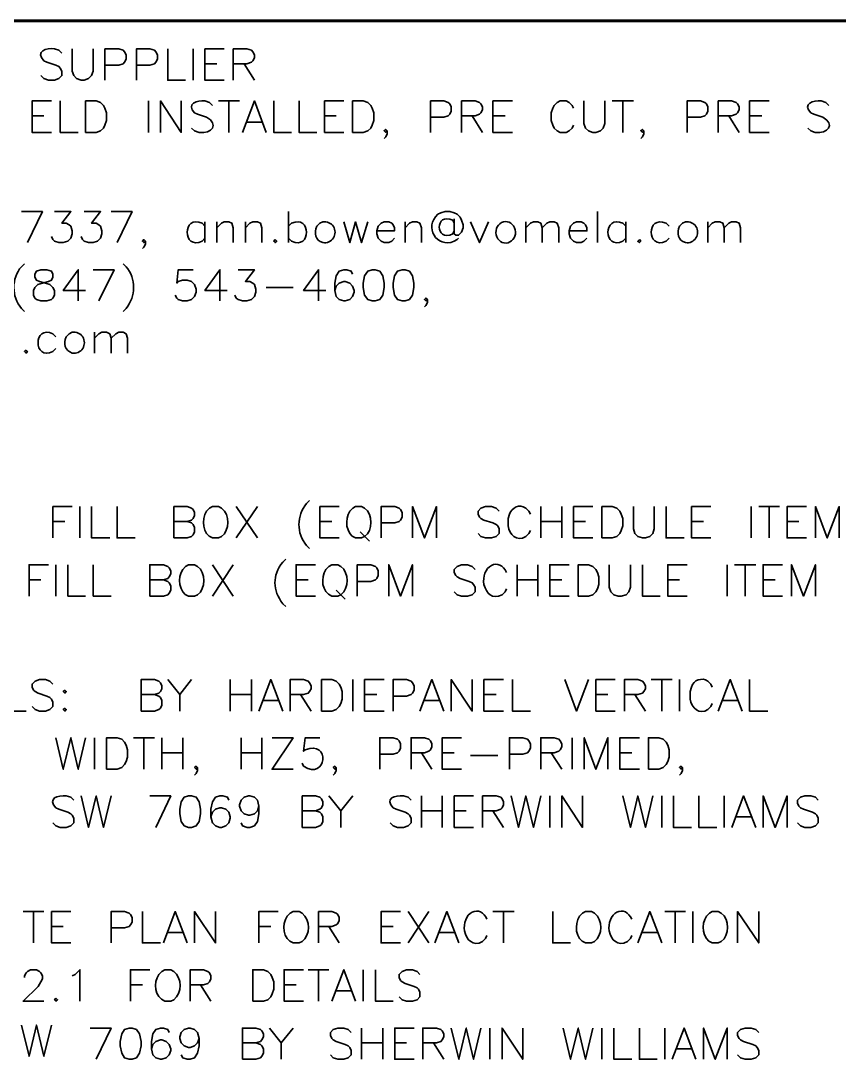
# Model space of a CAD drawing. Header units: inches. Extents: x 5 to 516, y -193 to 129.
# Drawn here: x 113.79 to 121.96, y -115.14 to -104.78 of the extents above; entities that cross this region are included whole.
import ezdxf

# ---------------------------------------------------------------- set-up
doc = ezdxf.new("R2010")
doc.units = ezdxf.units.IN
doc.header["$MEASUREMENT"] = 0
doc.layers.add('PDF4_Geometry', color=7, linetype='Continuous')

msp = doc.modelspace()

# ---------------------------------------------------------------- linework, layer by layer
at = {"layer": 'PDF4_Geometry', "lineweight": 60}
msp.add_lwpolyline([(139.8887591, -104.7829852), (12.888749, -104.7829852)], dxfattribs=at)
at = {"layer": 'PDF4_Geometry', "lineweight": 35}
for points in [[(114.2020912, -105.1063189), (114.1720912, -105.0763189), (114.1287579, -105.0629856)], [(114.3054237, -105.0629856), (114.3054237, -105.286319), (114.3220904, -105.3296523), (114.3487571, -105.3596523), (114.3954237, -105.376319), (114.4254237, -105.376319), (114.4687571, -105.3596523), (114.4987571, -105.3296523), (114.5154237, -105.286319), (114.5154237, -105.0629856)], [(114.6320907, -105.3763181), (114.6320907, -105.0629848), (114.7687574, -105.0629848), (114.8120907, -105.0763181), (114.825424, -105.0929848), (114.8420907, -105.1229848), (114.8420907, -105.1663181), (114.825424, -105.1963181), (114.8120907, -105.2129848), (114.7687574, -105.2263181), (114.6320907, -105.2263181)], [(114.9454249, -105.3763181), (114.9454249, -105.0629848), (115.0787582, -105.0629848), (115.1254249, -105.0763181), (115.1387582, -105.0929848), (115.1554249, -105.1229848), (115.1554249, -105.1663181), (115.1387582, -105.1963181), (115.1254249, -105.2129848), (115.0787582, -105.2263181), (114.9454249, -105.2263181)], [(115.2587557, -105.0629856), (115.2587557, -105.376319), (115.4354223, -105.376319)], [(115.5120923, -105.0629856), (115.5120923, -105.376319)], [(115.8220909, -105.3763181), (115.6287576, -105.3763181), (115.6287576, -105.0629848), (115.8220909, -105.0629848)], [(115.9120896, -105.3763181), (115.9120896, -105.0629848), (116.0454229, -105.0629848), (116.0920896, -105.0763181), (116.1054229, -105.0929848), (116.1220896, -105.1229848), (116.1220896, -105.1529848), (116.1054229, -105.1829848), (116.0920896, -105.1963181), (116.0454229, -105.2129848), (115.9120896, -105.2129848)], [(114.0220912, -105.1829856), (114.0520912, -105.1963189), (114.1420912, -105.2263189), (114.1720912, -105.2396523), (114.1854245, -105.2563189), (114.2020912, -105.2863189), (114.2020912, -105.3296523), (114.1720912, -105.3596523), (114.1287579, -105.3763189), (114.0687579, -105.3763189), (114.0220912, -105.3596523), (113.9920912, -105.3296523)], [(115.6287576, -105.2129846), (115.7487576, -105.2129846)], [(116.0187587, -105.2129846), (116.122092, -105.376318)], [(114.0987564, -105.896319), (113.905423, -105.896319), (113.905423, -105.5829857), (114.0987564, -105.5829857)], [(114.1854252, -105.5829866), (114.1854252, -105.8963199), (114.3654252, -105.8963199)], [(115.0654234, -105.5829866), (115.0654234, -105.8963199)], [(115.1854253, -105.896319), (115.1854253, -105.5829857), (115.392092, -105.896319), (115.392092, -105.5829857)], [(115.7054245, -105.6296513), (115.6754245, -105.5996513), (115.6287578, -105.5829847)], [(115.7654221, -105.5829866), (115.9720888, -105.5829866)], [(115.868758, -105.5829866), (115.868758, -105.8963199)], [(116.0020893, -105.896319), (116.1220893, -105.5829857), (116.238756, -105.896319)], [(116.3154235, -105.5829866), (116.3154235, -105.8963199), (116.4920902, -105.8963199)], [(116.5687567, -105.5829866), (116.5687567, -105.8963199), (116.7454234, -105.8963199)], [(117.0154233, -105.896319), (116.8220899, -105.896319), (116.8220899, -105.5829857), (117.0154233, -105.5829857)], [(117.8787578, -105.896319), (117.8787578, -105.5829857), (118.0120911, -105.5829857), (118.0554244, -105.5996524), (118.0720911, -105.6129857), (118.0854244, -105.6429857), (118.0854244, -105.686319), (118.0720911, -105.716319), (118.0554244, -105.7329857), (118.0120911, -105.746319), (117.8787578, -105.746319)], [(118.1887553, -105.896319), (118.1887553, -105.5829857), (118.325422, -105.5829857), (118.3687554, -105.5996524), (118.3820887, -105.6129857), (118.3987554, -105.6429857), (118.3987554, -105.6729857), (118.3820887, -105.7029857), (118.3687554, -105.716319), (118.325422, -105.7329857), (118.1887553, -105.7329857)], [(118.6954229, -105.896319), (118.5020895, -105.896319), (118.5020895, -105.5829857), (118.6954229, -105.5829857)], [(119.3054241, -105.6563186), (119.2920908, -105.629652), (119.2620908, -105.599652), (119.2320908, -105.5829853), (119.1720908, -105.5829853), (119.1420908, -105.599652), (119.1120908, -105.629652), (119.0987574, -105.6563186), (119.0820908, -105.7029853), (119.0820908, -105.7763186), (119.0987574, -105.8229853), (119.1120908, -105.8529853), (119.1420908, -105.879652), (119.1720908, -105.8963186), (119.2320908, -105.8963186), (119.2620908, -105.879652), (119.2920908, -105.8529853), (119.3054241, -105.8229853)], [(119.4087567, -105.5829866), (119.4087567, -105.8063199), (119.4254233, -105.8529866), (119.4554233, -105.8796533), (119.4987567, -105.8963199), (119.5287567, -105.8963199), (119.5754233, -105.8796533), (119.60209, -105.8529866), (119.6187567, -105.8063199), (119.6187567, -105.5829866)], [(119.6920921, -105.5829866), (119.9020921, -105.5829866)], [(119.7987578, -105.5829866), (119.7987578, -105.8963199)], [(120.4387555, -105.896319), (120.4387555, -105.5829857), (120.5720889, -105.5829857), (120.6154222, -105.5996524), (120.6320889, -105.6129857), (120.6454222, -105.6429857), (120.6454222, -105.686319), (120.6320889, -105.716319), (120.6154222, -105.7329857), (120.5720889, -105.746319), (120.4387555, -105.746319)], [(120.7487565, -105.896319), (120.7487565, -105.5829857), (120.8820898, -105.5829857), (120.9287565, -105.5996524), (120.9420898, -105.6129857), (120.9587565, -105.6429857), (120.9587565, -105.6729857), (120.9420898, -105.7029857), (120.9287565, -105.716319), (120.8820898, -105.7329857), (120.7487565, -105.7329857)], [(121.255424, -105.896319), (121.0620907, -105.896319), (121.0620907, -105.5829857), (121.255424, -105.5829857)], [(121.8520908, -105.6296513), (121.8220908, -105.5996513), (121.7754241, -105.5829847)], [(113.905423, -105.7329856), (114.0220897, -105.7329856)], [(115.5254245, -105.7029847), (115.5554245, -105.716318), (115.6454245, -105.746318)], [(116.8220899, -105.7329856), (116.9387566, -105.7329856)], [(118.2954245, -105.7329856), (118.3987578, -105.8963189)], [(118.5020895, -105.7329856), (118.6220895, -105.7329856)], [(120.8554222, -105.7329856), (120.9587556, -105.8963189)], [(121.0620907, -105.7329856), (121.1820907, -105.7329856)], [(121.6720908, -105.7029847), (121.7020908, -105.716318), (121.7920908, -105.746318)], [(115.5720912, -105.896318), (115.5254245, -105.8796514), (115.4954245, -105.8529847)], [(116.0454243, -105.7929848), (116.1954243, -105.7929848)], [(117.4454251, -105.8796514), (117.4320917, -105.896318), (117.4154251, -105.8796514), (117.4320917, -105.866318), (117.4454251, -105.8796514), (117.4454251, -105.9096514), (117.4320917, -105.9396514), (117.4154251, -105.956318)], [(120.0054228, -105.8796514), (119.9920895, -105.896318), (119.9754228, -105.8796514), (119.9920895, -105.866318), (120.0054228, -105.8796514), (120.0054228, -105.9096514), (119.9920895, -105.9396514), (119.9754228, -105.956318)], [(121.7154241, -105.896318), (121.6720908, -105.8796514), (121.6420908, -105.8529847)], [(113.8587583, -106.9963185), (114.0087583, -106.6863184), (113.7987582, -106.6863184)], [(114.1287575, -106.6863192), (114.2920908, -106.6863192), (114.2020908, -106.8029859), (114.2454241, -106.8029859), (114.2754241, -106.8196525), (114.2920908, -106.8329859), (114.3054241, -106.8796525), (114.3054241, -106.9096525), (114.2920908, -106.9529859), (114.2620908, -106.9829859), (114.2154241, -106.9963192), (114.1720908, -106.9963192), (114.1287575, -106.9829859), (114.1120908, -106.9663192), (114.0987575, -106.9363192)], [(114.4254223, -106.6863192), (114.5887556, -106.6863192), (114.4987556, -106.8029859), (114.5454223, -106.8029859), (114.5720889, -106.8196525), (114.5887556, -106.8329859), (114.6020889, -106.8796525), (114.6020889, -106.9096525), (114.5887556, -106.9529859), (114.5587556, -106.9829859), (114.5154223, -106.9963192), (114.4687556, -106.9963192), (114.4254223, -106.9829859), (114.4087556, -106.9663192), (114.3954222, -106.9363192)], [(114.7520892, -106.9963185), (114.9020892, -106.6863184), (114.6920892, -106.6863184)], [(116.462091, -106.6863192), (116.462091, -106.9963192)], [(118.115425, -106.7596529), (118.115425, -106.9096529), (118.1320917, -106.9229863), (118.1587583, -106.9229863), (118.1887583, -106.8929863), (118.205425, -106.8496529), (118.205425, -106.8196529), (118.1887583, -106.7729863), (118.175425, -106.7429863), (118.145425, -106.7129863), (118.115425, -106.6996529), (118.0720916, -106.6863196), (118.025425, -106.6863196), (117.9820916, -106.6996529), (117.9520916, -106.7129863)], [(119.5454246, -106.6863192), (119.5454246, -106.9963192)], [(115.6287576, -106.8329867), (115.6020909, -106.8029867)], [(115.6287576, -106.7896517), (115.6287576, -106.9963184)], [(115.7487561, -106.7896517), (115.7487561, -106.9963184)], [(115.7487561, -106.8496527), (115.7954228, -106.802986), (115.8220894, -106.7896527), (115.8687561, -106.7896527), (115.8987561, -106.802986), (115.9120894, -106.8496527), (115.9120894, -106.9963193)], [(116.0320915, -106.7896517), (116.0320915, -106.9963184)], [(116.0320915, -106.8496527), (116.0754248, -106.802986), (116.1054248, -106.7896527), (116.1520915, -106.7896527), (116.1820915, -106.802986), (116.1954248, -106.8496527), (116.1954248, -106.9963193)], [(116.462091, -106.8329867), (116.492091, -106.8029867)], [(117.0154222, -106.7896517), (117.0754222, -106.9963184), (117.1320889, -106.7896517), (117.1920889, -106.9963184), (117.2520889, -106.7896517)], [(117.3420892, -106.8796514), (117.5187558, -106.8796514), (117.5187558, -106.8496514), (117.5054225, -106.8196514), (117.4920892, -106.8029848), (117.4620892, -106.7896514), (117.4154225, -106.7896514), (117.3854225, -106.8029848), (117.3554225, -106.8329848), (117.3420892, -106.8796514), (117.3420892, -106.9096514), (117.3554225, -106.9529848), (117.3854225, -106.9829848), (117.4154225, -106.9963181), (117.4620892, -106.9963181), (117.4920892, -106.9829848), (117.5187558, -106.9529848)], [(117.6254245, -106.7896517), (117.6254245, -106.9963184)], [(117.6254245, -106.8496527), (117.6687579, -106.802986), (117.6987579, -106.7896527), (117.7420912, -106.7896527), (117.7720912, -106.802986), (117.7887579, -106.8496527), (117.7887579, -106.9963193)], [(118.115425, -106.8029845), (118.1020917, -106.7729845)], [(118.2787585, -106.7896517), (118.3687585, -106.9963184), (118.4587585, -106.7896517)], [(118.8287565, -106.7896517), (118.8287565, -106.9963184)], [(118.8287565, -106.8496527), (118.8754231, -106.802986), (118.9054232, -106.7896527), (118.9487565, -106.7896527), (118.9787565, -106.802986), (118.9920898, -106.8496527), (118.9920898, -106.9963193)], [(118.99209, -106.8496527), (119.0387566, -106.802986), (119.0687566, -106.7896527), (119.11209, -106.7896527), (119.14209, -106.802986), (119.1587566, -106.8496527), (119.1587566, -106.9963193)], [(119.2620926, -106.8796514), (119.4387592, -106.8796514), (119.4387592, -106.8496514), (119.4254259, -106.8196514), (119.4087592, -106.8029848), (119.3820926, -106.7896514), (119.3354259, -106.7896514), (119.3054259, -106.8029848), (119.2754259, -106.8329848), (119.2620926, -106.8796514), (119.2620926, -106.9096514), (119.2754259, -106.9529848), (119.3054259, -106.9829848), (119.3354259, -106.9963181), (119.3820926, -106.9963181), (119.4087592, -106.9829848), (119.4387592, -106.9529848)], [(119.8254234, -106.8329867), (119.7987567, -106.8029867)], [(119.8254234, -106.7896517), (119.8254234, -106.9963184)], [(120.2587561, -106.8329867), (120.228756, -106.8029867)], [(120.645424, -106.7896517), (120.645424, -106.9963184)], [(120.645424, -106.8496527), (120.6887573, -106.802986), (120.7187573, -106.7896527), (120.765424, -106.7896527), (120.795424, -106.802986), (120.8087573, -106.8496527), (120.8087573, -106.9963193)], [(120.8087575, -106.8496527), (120.8554241, -106.802986), (120.8820908, -106.7896527), (120.9287575, -106.7896527), (120.9587575, -106.802986), (120.9720908, -106.8496527), (120.9720908, -106.9963193)], [(118.1020917, -106.9096512), (118.115425, -106.8796512)], [(115.0354246, -106.9829857), (115.0187579, -106.996319), (115.0054246, -106.9829857), (115.0187579, -106.966319), (115.0354246, -106.9829857), (115.0354246, -107.0129857), (115.0187579, -107.0429857), (115.0054246, -107.056319)], [(115.6020909, -106.9829867), (115.6287576, -106.9529867)], [(116.492091, -106.9829867), (116.462091, -106.9529867)], [(118.115425, -106.9829863), (118.145425, -106.9663196), (118.1587583, -106.9529863)], [(119.7987567, -106.9829867), (119.8254234, -106.9529867)], [(120.228756, -106.9829867), (120.2587561, -106.9529867)], [(113.8287561, -107.2063184), (113.7987561, -107.2363184)], [(114.8120902, -107.2063184), (114.8420902, -107.2363184)], [(114.3654247, -107.5763194), (114.3654247, -107.2663194), (114.2154247, -107.472986), (114.438758, -107.472986)], [(114.5720897, -107.5763186), (114.7220898, -107.2663186), (114.5154231, -107.2663186)], [(115.5120923, -107.2663194), (115.3620922, -107.2663194), (115.3487589, -107.3996527), (115.3620922, -107.382986), (115.4054256, -107.3696527), (115.4520923, -107.3696527), (115.4954256, -107.382986), (115.5254256, -107.412986), (115.5420923, -107.4596527), (115.5420923, -107.4896527), (115.5254256, -107.532986), (115.4954256, -107.5629861), (115.4520923, -107.5763194), (115.4054256, -107.5763194), (115.3620922, -107.5629861), (115.3487589, -107.5496527), (115.3320922, -107.5196527)], [(115.7787583, -107.5763194), (115.7787583, -107.2663194), (115.6287583, -107.472986), (115.8520916, -107.472986)], [(115.9587577, -107.2663194), (116.1220911, -107.2663194), (116.0320911, -107.382986), (116.0754244, -107.382986), (116.1054244, -107.3996527), (116.1220911, -107.412986), (116.1354244, -107.4596527), (116.1354244, -107.4896527), (116.1220911, -107.532986), (116.0920911, -107.5629861), (116.0454244, -107.5763194), (116.0020911, -107.5763194), (115.9587577, -107.5629861), (115.9420911, -107.5496527), (115.9287577, -107.5196527)], [(116.7620924, -107.5763194), (116.7620924, -107.2663194), (116.6120923, -107.472986), (116.8354257, -107.472986)], [(117.1020921, -107.3096509), (117.0887588, -107.2796509), (117.0454254, -107.2663176), (117.0154254, -107.2663176), (116.9687588, -107.2796509), (116.9387588, -107.3263176), (116.9254254, -107.3996509), (116.9254254, -107.4729843), (116.9387588, -107.5329843), (116.9687588, -107.5629843), (117.0154254, -107.5763176), (117.0287588, -107.5763176), (117.0754254, -107.5629843), (117.1020921, -107.5329843), (117.1187588, -107.4896509), (117.1187588, -107.4729843), (117.1020921, -107.4296509), (117.0754254, -107.3996509), (117.0287588, -107.3829843), (117.0154254, -107.3829843), (116.9687588, -107.3996509), (116.9387588, -107.4296509), (116.9254254, -107.4729843)], [(116.2387565, -107.4429856), (116.5087566, -107.4429856)], [(117.8487556, -107.5629858), (117.8320889, -107.5763192), (117.8187556, -107.5629858), (117.8320889, -107.5496525), (117.8487556, -107.5629858), (117.8487556, -107.5929859), (117.8320889, -107.6229859), (117.8187556, -107.6363192)], [(113.7987561, -107.6529851), (113.8287561, -107.6829851)], [(114.8420902, -107.6529851), (114.8120902, -107.6829851)], [(114.1420903, -107.9363193), (114.1120902, -107.9063193)], [(114.5287582, -107.8896511), (114.5287582, -108.0996511)], [(114.5287582, -107.9496521), (114.5720915, -107.9063187), (114.6020915, -107.8896521), (114.6487582, -107.8896521), (114.6787582, -107.9063187), (114.6920915, -107.9496521), (114.6920915, -108.0996521)], [(114.6920917, -107.9496521), (114.7387583, -107.9063187), (114.7687583, -107.8896521), (114.8120917, -107.8896521), (114.8420917, -107.9063187), (114.855425, -107.9496521), (114.855425, -108.0996521)], [(114.1120902, -108.082986), (114.1420903, -108.052986)], [(116.6720892, -109.5696524), (116.6420892, -109.5996524)], [(114.1120915, -109.9429858), (114.1120915, -109.6296525), (114.3054248, -109.6296525)], [(114.3820907, -109.6296517), (114.3820907, -109.942985)], [(114.498756, -109.6296517), (114.498756, -109.942985), (114.678756, -109.942985)], [(114.7520892, -109.6296517), (114.7520892, -109.942985), (114.9320892, -109.942985)], [(115.3187566, -109.9429858), (115.3187566, -109.6296525), (115.4520899, -109.6296525), (115.4954233, -109.6463191), (115.51209, -109.6596525), (115.5254233, -109.6896525), (115.5254233, -109.7196525), (115.51209, -109.7496525), (115.4954233, -109.7663192), (115.4520899, -109.7796525), (115.3187566, -109.7796525)], [(115.7954245, -109.6463183), (115.7654245, -109.6296517), (115.7054245, -109.6296517), (115.6754245, -109.6463183), (115.6454245, -109.6763183)], [(116.15209, -109.6296517), (115.94209, -109.942985)], [(115.9420918, -109.6296517), (116.1520918, -109.942985)], [(116.9687585, -109.9429858), (116.7754252, -109.9429858), (116.7754252, -109.6296525), (116.9687585, -109.6296525)], [(117.2220909, -109.6463183), (117.1920909, -109.6296517), (117.1320909, -109.6296517), (117.1054242, -109.6463183), (117.0754242, -109.6763183)], [(117.3854241, -109.9429858), (117.3854241, -109.6296525), (117.5220908, -109.6296525), (117.5654241, -109.6463191), (117.5787575, -109.6596525), (117.5954241, -109.6896525), (117.5954241, -109.7363192), (117.5787575, -109.7663192), (117.5654241, -109.7796525), (117.5220908, -109.7929858), (117.3854241, -109.7929858)], [(117.6987583, -109.9429858), (117.6987583, -109.6296525), (117.8187583, -109.9429858), (117.9387583, -109.6296525), (117.9387583, -109.9429858)], [(118.5620905, -109.6763198), (118.5320905, -109.6463198), (118.4887571, -109.6296532), (118.4287571, -109.6296532), (118.3820905, -109.6463198), (118.3554238, -109.6763198), (118.3554238, -109.7063198), (118.3687571, -109.7363198), (118.3820905, -109.7496532), (118.4120905, -109.7663198), (118.5020905, -109.7929865), (118.5320905, -109.8096532), (118.5487571, -109.8229865), (118.5620905, -109.8529865), (118.5620905, -109.8996532), (118.5320905, -109.9296532), (118.4887571, -109.9429865), (118.4287571, -109.9429865), (118.3820905, -109.9296532), (118.3554238, -109.8996532)], [(118.6654246, -109.7063186), (118.6520913, -109.7496519), (118.6520913, -109.8229853)], [(118.8754246, -109.7063186), (118.858758, -109.6763186), (118.828758, -109.6463186)], [(118.9787572, -109.6296517), (118.9787572, -109.942985)], [(119.1887554, -109.6296517), (119.1887554, -109.942985)], [(119.4987575, -109.9429858), (119.3054241, -109.9429858), (119.3054241, -109.6296525), (119.4987575, -109.6296525)], [(119.9020903, -109.6296517), (119.9020903, -109.852985), (119.9154236, -109.8996517), (119.9454236, -109.9296517), (119.9920903, -109.942985), (120.0220903, -109.942985), (120.0654237, -109.9296517), (120.0954237, -109.8996517), (120.108757, -109.852985), (120.108757, -109.6296517)], [(120.2287573, -109.6296517), (120.2287573, -109.942985), (120.4087573, -109.942985)], [(120.6754238, -109.9429858), (120.4820905, -109.9429858), (120.4820905, -109.6296525), (120.6754238, -109.6296525)], [(121.0787567, -109.6296517), (121.0787567, -109.942985)], [(121.1520904, -109.6296517), (121.3587571, -109.6296517)], [(121.2554229, -109.6296517), (121.2554229, -109.942985)], [(121.6287591, -109.9429858), (121.4354258, -109.9429858), (121.4354258, -109.6296525), (121.6287591, -109.6296525)], [(121.7187578, -109.9429858), (121.7187578, -109.6296525), (121.8354245, -109.9429858), (121.9554245, -109.6296525), (121.9554245, -109.9429858)], [(114.1120915, -109.7796524), (114.2320915, -109.7796524)], [(115.4520913, -109.7796524), (115.4954246, -109.7929857), (115.5120913, -109.8096524), (115.5254246, -109.8396524), (115.5254246, -109.8829857), (115.5120913, -109.9129857), (115.4954246, -109.9296524), (115.4520913, -109.9429857), (115.318758, -109.9429857)], [(116.7754252, -109.7796524), (116.8954252, -109.7796524)], [(118.9787572, -109.7796524), (119.1887572, -109.7796524)], [(119.3054241, -109.7796524), (119.4254241, -109.7796524)], [(120.4820905, -109.7796524), (120.6020905, -109.7796524)], [(121.4354258, -109.7796524), (121.5520925, -109.7796524)], [(117.1787591, -109.8829849), (117.2687591, -109.9729849)], [(118.828758, -109.929652), (118.858758, -109.899652), (118.8754246, -109.869652)], [(115.7054245, -109.942985), (115.7654245, -109.942985), (115.7954245, -109.9296517)], [(116.6420892, -110.0163191), (116.6720892, -110.0463191)], [(117.1320909, -109.942985), (117.1920909, -109.942985), (117.2220909, -109.9296517)], [(113.8754242, -110.522986), (113.8754242, -110.2096527), (114.0687576, -110.2096527)], [(114.1420903, -110.2096518), (114.1420903, -110.5229852)], [(114.2620922, -110.2096518), (114.2620922, -110.5229852), (114.4387588, -110.5229852)], [(114.515422, -110.2096518), (114.515422, -110.5229852), (114.6920887, -110.5229852)], [(115.0787562, -110.522986), (115.0787562, -110.2096527), (115.2154229, -110.2096527), (115.2587562, -110.2263193), (115.2720895, -110.2396527), (115.2887562, -110.2696527), (115.2887562, -110.2996527), (115.2720895, -110.3296527), (115.2587562, -110.3463193), (115.2154229, -110.3596527), (115.0787562, -110.3596527)], [(115.5554241, -110.2263185), (115.5254241, -110.2096518), (115.4654241, -110.2096518), (115.4354241, -110.2263185), (115.4087574, -110.2563185)], [(115.9120896, -110.2096518), (115.7054229, -110.5229852)], [(115.7054245, -110.2096518), (115.9120912, -110.5229852)], [(116.4354254, -110.1529858), (116.4054254, -110.1829858)], [(116.7320913, -110.522986), (116.5387579, -110.522986), (116.5387579, -110.2096527), (116.7320913, -110.2096527)], [(116.9854237, -110.2263185), (116.9554237, -110.2096518), (116.8954237, -110.2096518), (116.8654237, -110.2263185), (116.8354237, -110.2563185)], [(117.1487569, -110.522986), (117.1487569, -110.2096527), (117.2820902, -110.2096527), (117.3287569, -110.2263193), (117.3420902, -110.2396527), (117.3554236, -110.2696527), (117.3554236, -110.3163193), (117.3420902, -110.3463193), (117.3287569, -110.3596527), (117.2820902, -110.3763193), (117.1487569, -110.3763193)], [(117.4620911, -110.522986), (117.4620911, -110.2096527), (117.5787577, -110.522986), (117.6987577, -110.2096527), (117.6987577, -110.522986)], [(118.3254232, -110.25632), (118.2954232, -110.22632), (118.2487566, -110.2096533), (118.1887566, -110.2096533), (118.1454232, -110.22632), (118.1154232, -110.25632), (118.1154232, -110.28632), (118.1320899, -110.31632), (118.1454232, -110.3296533), (118.1754232, -110.34632), (118.2654232, -110.37632), (118.2954232, -110.3896534), (118.3087566, -110.40632), (118.3254232, -110.4329867), (118.3254232, -110.4796534), (118.2954232, -110.5096534), (118.2487566, -110.5229867), (118.1887566, -110.5229867), (118.1454232, -110.5096534), (118.1154232, -110.4796534)], [(118.7420899, -110.2096518), (118.7420899, -110.5229852)], [(118.9487584, -110.2096518), (118.9487584, -110.5229852)], [(119.2620903, -110.522986), (119.0687569, -110.522986), (119.0687569, -110.2096527), (119.2620903, -110.2096527)], [(119.6620899, -110.2096518), (119.6620899, -110.4329852), (119.6787565, -110.4796519), (119.7087565, -110.5096519), (119.7520899, -110.5229852), (119.7820899, -110.5229852), (119.8287566, -110.5096519), (119.8554232, -110.4796519), (119.8720899, -110.4329852), (119.8720899, -110.2096518)], [(119.99209, -110.2096518), (119.99209, -110.5229852), (120.1687567, -110.5229852)], [(120.4387566, -110.522986), (120.2454233, -110.522986), (120.2454233, -110.2096527), (120.4387566, -110.2096527)], [(120.8387562, -110.2096518), (120.8387562, -110.5229852)], [(120.91209, -110.2096518), (121.12209, -110.2096518)], [(121.0187591, -110.2096518), (121.0187591, -110.5229852)], [(121.3887587, -110.522986), (121.1954254, -110.522986), (121.1954254, -110.2096527), (121.3887587, -110.2096527)], [(121.4787574, -110.522986), (121.4787574, -110.2096527), (121.5987574, -110.522986), (121.7187574, -110.2096527), (121.7187574, -110.522986)], [(113.8754242, -110.3596525), (113.9920909, -110.3596525)], [(115.2154241, -110.3596525), (115.2587574, -110.3763192), (115.2720907, -110.3896525), (115.2887574, -110.4196525), (115.2887574, -110.4629859), (115.2720907, -110.4929859), (115.2587574, -110.5096525), (115.2154241, -110.5229859), (115.0787574, -110.5229859)], [(116.5387579, -110.3596525), (116.6587579, -110.3596525)], [(118.7420899, -110.3596525), (118.9487566, -110.3596525)], [(119.0687569, -110.3596525), (119.1887569, -110.3596525)], [(120.2454233, -110.3596525), (120.3620899, -110.3596525)], [(121.1954254, -110.3596525), (121.3154254, -110.3596525)], [(115.4654241, -110.5229852), (115.5254241, -110.5229852), (115.5554241, -110.5096519)], [(116.8954237, -110.5229852), (116.9554237, -110.5229852), (116.9854237, -110.5096519)], [(116.9387552, -110.4629851), (117.0287552, -110.5529851)], [(118.5920909, -110.5096521), (118.6220909, -110.4796521), (118.6354242, -110.4496521)], [(116.4054254, -110.5996525), (116.4354254, -110.6263192)], [(113.6654226, -111.3563194), (113.6654226, -111.6696528), (113.8454226, -111.6696528)], [(114.1120915, -111.3996527), (114.0820915, -111.3696527), (114.0387581, -111.3563193), (113.9787581, -111.3563193), (113.9354248, -111.3696527), (113.9054248, -111.3996527), (113.9054248, -111.4296527), (113.9187581, -111.4596527), (113.9354248, -111.472986), (113.9654248, -111.4896527), (114.0520915, -111.5196527), (114.0820915, -111.532986), (114.0987581, -111.5496527), (114.1120915, -111.5796527), (114.1120915, -111.622986), (114.0820915, -111.652986), (114.0387581, -111.6696527), (113.9787581, -111.6696527), (113.9354248, -111.652986), (113.9054248, -111.622986)], [(114.9920896, -111.6696536), (114.9920896, -111.3563202), (115.125423, -111.3563202), (115.1687563, -111.3696536), (115.185423, -111.3863202), (115.1987563, -111.4163202), (115.1987563, -111.4463202), (115.185423, -111.4729869), (115.1687563, -111.4896536), (115.125423, -111.5029869), (114.9920896, -111.5029869)], [(115.2587557, -111.3563194), (115.3787557, -111.5029861), (115.3787557, -111.6696528)], [(115.4954229, -111.3563194), (115.3787562, -111.5029861)], [(115.8820908, -111.3563194), (115.8820908, -111.6696528)], [(116.0920891, -111.3563194), (116.0920891, -111.6696528)], [(116.1654228, -111.6696536), (116.2854228, -111.3563202), (116.4054228, -111.6696536)], [(116.478757, -111.6696536), (116.478757, -111.3563202), (116.6120903, -111.3563202), (116.658757, -111.3696536), (116.6720903, -111.3863202), (116.688757, -111.4163202), (116.688757, -111.4463202), (116.6720903, -111.4729869), (116.658757, -111.4896536), (116.6120903, -111.5029869), (116.478757, -111.5029869)], [(117.1054219, -111.3563194), (117.1054219, -111.6696528)], [(117.415424, -111.6696536), (117.2220906, -111.6696536), (117.2220906, -111.3563202), (117.415424, -111.3563202)], [(117.5054226, -111.6696536), (117.5054226, -111.3563202), (117.638756, -111.3563202), (117.6854226, -111.3696536), (117.698756, -111.3863202), (117.7154226, -111.4163202), (117.7154226, -111.4596536), (117.698756, -111.4896536), (117.6854226, -111.5029869), (117.638756, -111.5196536), (117.5054226, -111.5196536)], [(117.7720886, -111.6696536), (117.8920887, -111.3563202), (118.0120887, -111.6696536)], [(118.0854228, -111.6696536), (118.0854228, -111.3563202), (118.2954228, -111.6696536), (118.2954228, -111.3563202)], [(118.6054231, -111.6696536), (118.4120898, -111.6696536), (118.4120898, -111.3563202), (118.6054231, -111.3563202)], [(118.6954252, -111.3563194), (118.6954252, -111.6696528), (118.8754252, -111.6696528)], [(119.2187576, -111.3563194), (119.3354243, -111.6696528), (119.4554243, -111.3563194)], [(119.7220919, -111.6696536), (119.5287586, -111.6696536), (119.5287586, -111.3563202), (119.7220919, -111.3563202)], [(119.8120906, -111.6696536), (119.8120906, -111.3563202), (119.9454239, -111.3563202), (119.9920906, -111.3696536), (120.0054239, -111.3863202), (120.0220906, -111.4163202), (120.0220906, -111.4463202), (120.0054239, -111.4729869), (119.9920906, -111.4896536), (119.9454239, -111.5029869), (119.8120906, -111.5029869)], [(120.0787566, -111.3563194), (120.2887566, -111.3563194)], [(120.1854257, -111.3563194), (120.1854257, -111.6696528)], [(120.362092, -111.3563194), (120.362092, -111.6696528)], [(120.6887555, -111.4296532), (120.6754222, -111.3996532), (120.6454222, -111.3696532)], [(120.7487565, -111.6696536), (120.8687565, -111.3563202), (120.9887565, -111.6696536)], [(121.0620907, -111.3563194), (121.0620907, -111.6696528), (121.2420907, -111.6696528)], [(120.4820889, -111.4296532), (120.4687555, -111.4729865), (120.4687555, -111.5496532)], [(115.1254243, -111.5029869), (115.1687577, -111.5196536), (115.1854243, -111.5329869), (115.1987577, -111.5629869), (115.1987577, -111.6096536), (115.1854243, -111.6396536), (115.1687577, -111.6529869), (115.1254243, -111.6696536), (114.992091, -111.6696536)], [(115.8820908, -111.5029869), (116.0920908, -111.5029869)], [(116.212091, -111.5629862), (116.3587576, -111.5629862)], [(116.5820895, -111.5029869), (116.6887562, -111.6696536)], [(117.2220906, -111.5029869), (117.3420906, -111.5029869)], [(117.8187568, -111.5629862), (117.9654235, -111.5629862)], [(118.4120898, -111.5029869), (118.5320898, -111.5029869)], [(119.5287586, -111.5029869), (119.6487586, -111.5029869)], [(119.9154231, -111.5029869), (120.0220898, -111.6696536)], [(120.7954247, -111.5629862), (120.9420913, -111.5629862)], [(120.6454222, -111.6529865), (120.6754222, -111.6229865), (120.6887555, -111.5929865)], [(114.1420903, -111.9363196), (114.2154236, -112.249653), (114.2920903, -111.9363196), (114.3654236, -112.249653), (114.4387569, -111.9363196)], [(114.5287582, -111.9363196), (114.5287582, -112.249653)], [(114.9154227, -111.9363196), (115.1254227, -111.9363196)], [(115.0187586, -111.9363196), (115.0187586, -112.249653)], [(115.1987581, -111.9363196), (115.1987581, -112.249653)], [(115.4087563, -111.9363196), (115.4087563, -112.249653)], [(115.9887565, -111.9363196), (115.9887565, -112.249653)], [(116.195425, -111.9363196), (116.195425, -112.249653)], [(116.5087575, -112.2496538), (116.2987575, -112.2496538), (116.5087575, -111.9363204), (116.2987575, -111.9363204)], [(116.7754252, -111.9363196), (116.6287585, -111.9363196), (116.6120918, -112.0696529), (116.6287585, -112.0563196)], [(117.3720913, -112.2496538), (117.3720913, -111.9363204), (117.5054247, -111.9363204), (117.548758, -111.9496537), (117.5654247, -111.9663204), (117.578758, -111.9963204), (117.578758, -112.0396538), (117.5654247, -112.0696538), (117.548758, -112.0863204), (117.5054247, -112.0996538), (117.3720913, -112.0996538)], [(117.6854255, -112.2496538), (117.6854255, -111.9363204), (117.8187588, -111.9363204), (117.8620922, -111.9496537), (117.8787588, -111.9663204), (117.8920922, -111.9963204), (117.8920922, -112.0263204), (117.8787588, -112.0563204), (117.8620922, -112.0696538), (117.8187588, -112.0863204), (117.6854255, -112.0863204)], [(118.1887564, -112.2496538), (117.9954231, -112.2496538), (117.9954231, -111.9363204), (118.1887564, -111.9363204)], [(118.665423, -112.2496538), (118.665423, -111.9363204), (118.7987563, -111.9363204), (118.845423, -111.9496537), (118.8587563, -111.9663204), (118.875423, -111.9963204), (118.875423, -112.0396538), (118.8587563, -112.0696538), (118.845423, -112.0863204), (118.7987563, -112.0996538), (118.665423, -112.0996538)], [(118.9787572, -112.2496538), (118.9787572, -111.9363204), (119.1120905, -111.9363204), (119.1587572, -111.9496537), (119.1720905, -111.9663204), (119.1887572, -111.9963204), (119.1887572, -112.0263204), (119.1720905, -112.0563204), (119.1587572, -112.0696538), (119.1120905, -112.0863204), (118.9787572, -112.0863204)], [(119.2920913, -111.9363196), (119.2920913, -112.249653)], [(119.4120899, -112.2496538), (119.4120899, -111.9363204), (119.5287565, -112.2496538), (119.6487565, -111.9363204), (119.6487565, -112.2496538)], [(119.9620923, -112.2496538), (119.768759, -112.2496538), (119.768759, -111.9363204), (119.9620923, -111.9363204)], [(115.1987581, -112.0863203), (115.4087581, -112.0863203)], [(115.9887565, -112.0863203), (116.1954232, -112.0863203)], [(117.788758, -112.0863203), (117.8920914, -112.2496536)], [(117.9954231, -112.0863203), (118.1154231, -112.0863203)], [(119.0820897, -112.0863203), (119.1887564, -112.2496536)], [(119.768759, -112.0863203), (119.8854257, -112.0863203)], [(116.6120918, -112.219653), (116.5987585, -112.189653)], [(118.2787585, -112.1129859), (118.5487585, -112.1129859)], [(115.5554238, -112.2329861), (115.5420905, -112.2496528), (115.5254238, -112.2329861), (115.5420905, -112.2196528), (115.5554238, -112.2329861), (115.5554238, -112.2629861), (115.5420905, -112.2929861), (115.5254238, -112.3096528)], [(116.9387552, -112.2329861), (116.9254219, -112.2496528), (116.9087552, -112.2329861), (116.9254219, -112.2196528), (116.9387552, -112.2329861), (116.9387552, -112.2629861), (116.9254219, -112.2929861), (116.9087552, -112.3096528)], [(120.3920908, -112.2329861), (120.3787574, -112.2496528), (120.3620907, -112.2329861), (120.3787574, -112.2196528), (120.3920908, -112.2329861), (120.3920908, -112.2629861), (120.3787574, -112.2929861), (120.3620907, -112.3096528)], [(114.3220897, -112.5596514), (114.2920897, -112.5296514), (114.245423, -112.516318)], [(114.3954235, -112.5163198), (114.4687568, -112.8296531), (114.5454235, -112.5163198), (114.6187568, -112.8296531), (114.6920902, -112.5163198)], [(115.1387571, -112.8296523), (115.2887571, -112.5163189), (115.0787571, -112.5163189)], [(115.868758, -112.5596514), (115.8554247, -112.5296514), (115.808758, -112.516318), (115.778758, -112.516318), (115.7354247, -112.5296514), (115.7054247, -112.576318), (115.688758, -112.6496514), (115.688758, -112.726318), (115.7054247, -112.7829847), (115.7354247, -112.8129847), (115.778758, -112.8296514), (115.7954247, -112.8296514), (115.838758, -112.8129847), (115.868758, -112.7829847), (115.8820913, -112.7396514), (115.8820913, -112.726318), (115.868758, -112.6796514), (115.838758, -112.6496514), (115.7954247, -112.636318), (115.778758, -112.636318), (115.7354247, -112.6496514), (115.7054247, -112.6796514), (115.688758, -112.726318)], [(116.1654228, -112.6196523), (116.1520895, -112.666319), (116.1220895, -112.696319), (116.0754228, -112.7096523), (116.0620895, -112.7096523), (116.0187561, -112.696319), (115.9887561, -112.666319), (115.9720894, -112.6196523), (115.9720894, -112.606319), (115.9887561, -112.5596523), (116.0187561, -112.5296523), (116.0620895, -112.516319), (116.0754228, -112.516319), (116.1220895, -112.5296523), (116.1520895, -112.5596523), (116.1654228, -112.6196523), (116.1654228, -112.696319), (116.1520895, -112.7696523), (116.1220895, -112.8129857), (116.0754228, -112.8296523), (116.0487561, -112.8296523), (116.0020894, -112.8129857), (115.9887561, -112.7829857)], [(116.5987555, -112.8296523), (116.5987555, -112.5163189), (116.7320888, -112.5163189), (116.7754222, -112.5296522), (116.7920888, -112.5463189), (116.8054222, -112.5763189), (116.8054222, -112.6063189), (116.7920888, -112.6363189), (116.7754222, -112.6496522), (116.7320888, -112.6663189), (116.5987555, -112.6663189)], [(116.8654249, -112.5163198), (116.9854249, -112.6663198), (116.9854249, -112.8296531)], [(117.1054219, -112.5163198), (116.9854219, -112.6663198)], [(117.6854255, -112.5596514), (117.6554255, -112.5296514), (117.6087588, -112.516318)], [(117.788758, -112.5163198), (117.788758, -112.8296531)], [(117.9954231, -112.5163198), (117.9954231, -112.8296531)], [(118.3087583, -112.8296523), (118.115425, -112.8296523), (118.115425, -112.5163189), (118.3087583, -112.5163189)], [(118.398757, -112.8296523), (118.398757, -112.5163189), (118.5320903, -112.5163189), (118.578757, -112.5296522), (118.5920903, -112.5463189), (118.6054237, -112.5763189), (118.6054237, -112.6063189), (118.5920903, -112.6363189), (118.578757, -112.6496522), (118.5320903, -112.6663189), (118.398757, -112.6663189)], [(118.682089, -112.5163198), (118.7554223, -112.8296531), (118.8287557, -112.5163198), (118.9054223, -112.8296531), (118.9787557, -112.5163198)], [(119.0687569, -112.5163198), (119.0687569, -112.8296531)], [(119.1887554, -112.8296523), (119.1887554, -112.5163189), (119.3954221, -112.8296523), (119.3954221, -112.5163189)], [(119.7987578, -112.5163198), (119.8720911, -112.8296531), (119.9454245, -112.5163198), (120.0220911, -112.8296531), (120.0954245, -112.5163198)], [(120.1854257, -112.5163198), (120.1854257, -112.8296531)], [(120.302091, -112.5163198), (120.302091, -112.8296531), (120.482091, -112.8296531)], [(120.5554242, -112.5163198), (120.5554242, -112.8296531), (120.7354242, -112.8296531)], [(120.8087575, -112.5163198), (120.8087575, -112.8296531)], [(120.8854244, -112.8296523), (121.0020911, -112.5163189), (121.1220911, -112.8296523)], [(121.1954254, -112.8296523), (121.1954254, -112.5163189), (121.3154254, -112.8296523), (121.4354254, -112.5163189), (121.4354254, -112.8296523)], [(121.7454234, -112.5596514), (121.7187567, -112.5296514), (121.67209, -112.516318), (121.61209, -112.516318), (121.5687567, -112.5296514), (121.5387567, -112.5596514), (121.5387567, -112.5896514), (121.55209, -112.6196514), (121.5687567, -112.636318), (121.5987567, -112.6496514), (121.6887567, -112.6796514), (121.7187567, -112.696318), (121.73209, -112.7096514), (121.7454234, -112.7396514), (121.7454234, -112.7829847), (121.7187567, -112.8129847), (121.67209, -112.8296514), (121.61209, -112.8296514), (121.5687567, -112.8129847), (121.5387567, -112.7829847)], [(114.1420897, -112.636318), (114.1720897, -112.6496514), (114.2620897, -112.6796514), (114.2920897, -112.696318), (114.3054231, -112.7096514), (114.3220897, -112.7396514), (114.3220897, -112.7829847), (114.2920897, -112.8129847), (114.245423, -112.8296514), (114.185423, -112.8296514), (114.1420897, -112.8129847), (114.1120897, -112.7829847)], [(116.7320902, -112.6663205), (116.7754235, -112.6796538), (116.7920902, -112.6963205), (116.8054235, -112.7263205), (116.8054235, -112.7696538), (116.7920902, -112.7996538), (116.7754235, -112.8129872), (116.7320902, -112.8296538), (116.5987568, -112.8296538)], [(117.5054255, -112.636318), (117.5354255, -112.6496514), (117.6254255, -112.6796514), (117.6554255, -112.696318), (117.6687588, -112.7096514), (117.6854255, -112.7396514), (117.6854255, -112.7829847), (117.6554255, -112.8129847), (117.6087588, -112.8296514), (117.5487588, -112.8296514), (117.5054255, -112.8129847), (117.4754255, -112.7829847)], [(117.788758, -112.6663205), (117.9954247, -112.6663205)], [(118.115425, -112.6663205), (118.235425, -112.6663205)], [(118.5020895, -112.6663205), (118.6054229, -112.8296538)], [(120.9287594, -112.726318), (121.0787594, -112.726318)], [(113.8154233, -113.6696537), (114.02209, -113.6696537)], [(113.9187558, -113.6696537), (113.9187558, -113.9829871)], [(114.2920886, -113.9829862), (114.0987553, -113.9829862), (114.0987553, -113.6696529), (114.2920886, -113.6696529)], [(114.6920917, -113.9829862), (114.6920917, -113.6696529), (114.825425, -113.6696529), (114.8720917, -113.6863195), (114.885425, -113.6996529), (114.9020917, -113.7296529), (114.9020917, -113.7763195), (114.885425, -113.8029862), (114.8720917, -113.8196529), (114.825425, -113.8329862), (114.6920917, -113.8329862)], [(115.0054224, -113.6696537), (115.0054224, -113.9829871), (115.1854224, -113.9829871)], [(115.2154241, -113.9829862), (115.3320908, -113.6696529), (115.4520908, -113.9829862)], [(115.5254251, -113.9829862), (115.5254251, -113.6696529), (115.7354251, -113.9829862), (115.7354251, -113.6696529)], [(116.1654228, -113.9829862), (116.1654228, -113.6696529), (116.3587561, -113.6696529)], [(116.5987558, -113.6863204), (116.5687558, -113.6696537), (116.5087558, -113.6696537), (116.4787557, -113.6863204), (116.4487557, -113.7163204)], [(116.7620924, -113.9829862), (116.7620924, -113.6696529), (116.8954257, -113.6696529), (116.938759, -113.6863195), (116.9554257, -113.6996529), (116.968759, -113.7296529), (116.968759, -113.7596529), (116.9554257, -113.7896529), (116.938759, -113.8029862), (116.8954257, -113.8196529), (116.7620924, -113.8196529)], [(117.5787575, -113.9829862), (117.3854241, -113.9829862), (117.3854241, -113.6696529), (117.5787575, -113.6696529)], [(117.6554233, -113.6696537), (117.86209, -113.9829871)], [(117.8620918, -113.6696537), (117.6554251, -113.9829871)], [(117.9220893, -113.9829862), (118.0420893, -113.6696529), (118.1620894, -113.9829862)], [(118.5020895, -113.6696537), (118.7120895, -113.6696537)], [(118.605422, -113.6696537), (118.605422, -113.9829871)], [(119.0987557, -113.6696537), (119.0987557, -113.9829871), (119.2754224, -113.9829871)], [(119.5154227, -113.6863204), (119.4854227, -113.6696537), (119.4254227, -113.6696537), (119.3954226, -113.6863204), (119.3654226, -113.7163204)], [(119.9454253, -113.9829862), (120.0654253, -113.6696529), (120.1854253, -113.9829862)], [(120.2154245, -113.6696537), (120.4220912, -113.6696537)], [(120.318757, -113.6696537), (120.318757, -113.9829871)], [(120.4954233, -113.6696537), (120.4954233, -113.9829871)], [(120.7787555, -113.6863204), (120.7487555, -113.6696537), (120.6887555, -113.6696537), (120.6620889, -113.6863204), (120.6320889, -113.7163204)], [(120.9420922, -113.9829862), (120.9420922, -113.6696529), (121.1520922, -113.9829862), (121.1520922, -113.6696529)], [(114.0987553, -113.8196527), (114.215422, -113.8196527)], [(116.1654228, -113.8196527), (116.2854228, -113.8196527)], [(116.8654249, -113.8196527), (116.9687582, -113.9829861)], [(117.3854241, -113.8196527), (117.5054241, -113.8196527)], [(115.2587557, -113.879652), (115.4087557, -113.879652)], [(117.9654243, -113.879652), (118.1154243, -113.879652)], [(118.3987586, -113.9696523), (118.4287586, -113.9396523), (118.442092, -113.9096523)], [(119.842091, -113.9696523), (119.872091, -113.9396523), (119.8854243, -113.9096523)], [(119.99209, -113.879652), (120.1387567, -113.879652)], [(116.5087558, -113.9829871), (116.5687558, -113.9829871), (116.5987558, -113.9696538)], [(119.4254227, -113.9829871), (119.4854227, -113.9829871), (119.5154227, -113.9696538)], [(120.6887555, -113.9829871), (120.7487555, -113.9829871), (120.7787555, -113.9696538)], [(113.8287561, -114.3263192), (113.8287561, -114.3096525), (113.8454227, -114.2796525), (113.8587561, -114.2663192), (113.8887561, -114.2496525), (113.9487561, -114.2496525), (113.9787561, -114.2663192), (113.9920894, -114.2796525), (114.0087561, -114.3096525), (114.0087561, -114.3396525), (113.9920894, -114.3696525), (113.9654228, -114.4163192), (113.8154227, -114.5629859), (114.0220894, -114.5629859)], [(114.3054237, -114.3096515), (114.3354237, -114.2963182), (114.3820904, -114.2496515), (114.3820904, -114.5629848)], [(114.8854239, -114.5629864), (114.8854239, -114.2496531), (115.0787573, -114.2496531)], [(115.3187569, -114.2663206), (115.2887569, -114.2496539), (115.2287569, -114.2496539), (115.1987569, -114.2663206), (115.1687569, -114.2963206)], [(115.4820901, -114.5629864), (115.4820901, -114.2496531), (115.6154234, -114.2496531), (115.6587568, -114.2663197), (115.6754234, -114.2796531), (115.6887568, -114.3096531), (115.6887568, -114.3396531), (115.6754234, -114.3696531), (115.6587568, -114.3863197), (115.6154234, -114.3996531), (115.4820901, -114.3996531)], [(116.6120894, -114.5629864), (116.418756, -114.5629864), (116.418756, -114.2496531), (116.6120894, -114.2496531)], [(116.6587564, -114.2496539), (116.8654231, -114.2496539)], [(116.7620924, -114.2496539), (116.7620924, -114.5629873)], [(116.8954237, -114.5629864), (117.0154237, -114.2496531), (117.1320904, -114.5629864)], [(117.2087578, -114.2496539), (117.2087578, -114.5629873)], [(117.3287564, -114.2496539), (117.3287564, -114.5629873), (117.505423, -114.5629873)], [(117.7720886, -114.2963187), (117.745422, -114.2663187), (117.6987553, -114.249652), (117.6387553, -114.249652), (117.595422, -114.2663187), (117.565422, -114.2963187), (117.565422, -114.3263187), (117.5787553, -114.3563187), (117.595422, -114.369652), (117.625422, -114.3863187), (117.715422, -114.4163187), (117.745422, -114.429652), (117.7587553, -114.4429854), (117.7720886, -114.4729854), (117.7720886, -114.5196521), (117.745422, -114.5496521), (117.6987553, -114.5629854), (117.6387553, -114.5629854), (117.595422, -114.5496521), (117.565422, -114.5196521)], [(114.8854239, -114.3996529), (115.0054239, -114.3996529)], [(115.5854226, -114.3996529), (115.688756, -114.5629863)], [(116.418756, -114.3996529), (116.538756, -114.3996529)], [(116.9387552, -114.4596522), (117.0887553, -114.4596522)], [(115.2287569, -114.5629873), (115.2887569, -114.5629873), (115.3187569, -114.549654)], [(113.7987573, -114.8029851), (113.875424, -115.1129852), (113.9487573, -114.8029851), (114.0220906, -115.1129852), (114.0987573, -114.8029851)], [(114.5454242, -115.1429849), (114.6920908, -114.8329849), (114.4854242, -114.8329849)], [(115.2720884, -114.8763189), (115.2587551, -114.8463189), (115.2154218, -114.8329855), (115.1854218, -114.8329855), (115.1387551, -114.8463189), (115.1087551, -114.8896522), (115.0954218, -114.9663189), (115.0954218, -115.0396522), (115.1087551, -115.0996522), (115.1387551, -115.1296522), (115.1854218, -115.1429856), (115.1987551, -115.1429856), (115.2420884, -115.1296522), (115.2720884, -115.0996522), (115.2887551, -115.0563189), (115.2887551, -115.0396522), (115.2720884, -114.9963189), (115.2420884, -114.9663189), (115.1987551, -114.9496522), (115.1854218, -114.9496522), (115.1387551, -114.9663189), (115.1087551, -114.9963189), (115.0954218, -115.0396522)], [(115.5720898, -114.9363198), (115.5554232, -114.9796532), (115.5254232, -115.0096532), (115.4820898, -115.0263198), (115.4654231, -115.0263198), (115.4220898, -115.0096532), (115.3920898, -114.9796532), (115.3787565, -114.9363198), (115.3787565, -114.9196532), (115.3920898, -114.8763198), (115.4220898, -114.8463198), (115.4654231, -114.8329865), (115.4820898, -114.8329865), (115.5254232, -114.8463198), (115.5554232, -114.8763198), (115.5720898, -114.9363198), (115.5720898, -115.0096532), (115.5554232, -115.0829865), (115.5254232, -115.1296532), (115.4820898, -115.1429865), (115.4520898, -115.1429865), (115.4087565, -115.1296532), (115.3920898, -115.0996532)], [(116.0020893, -115.1429849), (116.0020893, -114.8329849), (116.1354227, -114.8329849), (116.1820893, -114.8463182), (116.1954227, -114.8596515), (116.2120893, -114.8896515), (116.2120893, -114.9196515), (116.1954227, -114.9496515), (116.1820893, -114.9663182), (116.1354227, -114.9796515), (116.0020893, -114.9796515)], [(116.2720885, -114.8329873), (116.3887552, -114.979654), (116.3887552, -115.1429873)], [(116.5087558, -114.8329873), (116.3887557, -114.979654)], [(117.0887559, -114.8763189), (117.0587559, -114.8463189), (117.0154226, -114.8329855), (116.9554226, -114.8329855), (116.9087559, -114.8463189), (116.8820892, -114.8763189), (116.8820892, -114.9063189), (116.8954226, -114.9363189), (116.9087559, -114.9496522), (116.9387559, -114.9663189), (117.0287559, -114.9963189), (117.0587559, -115.0096522), (117.0754226, -115.0263189), (117.0887559, -115.0563189), (117.0887559, -115.0996522), (117.0587559, -115.1296522), (117.0154226, -115.1429856), (116.9554226, -115.1429856), (116.9087559, -115.1296522), (116.8820892, -115.0996522)], [(117.1920919, -114.8329873), (117.1920919, -115.1429873)], [(117.4020901, -114.8329873), (117.4020901, -115.1429873)], [(117.715422, -115.1429849), (117.5220886, -115.1429849), (117.5220886, -114.8329849), (117.715422, -114.8329849)], [(117.8020908, -115.1429849), (117.8020908, -114.8329849), (117.9387575, -114.8329849), (117.9820908, -114.8463182), (117.9954242, -114.8596515), (118.0120908, -114.8896515), (118.0120908, -114.9196515), (117.9954242, -114.9496515), (117.9820908, -114.9663182), (117.9387575, -114.9796515), (117.8020908, -114.9796515)], [(118.0854228, -114.8329873), (118.1620895, -115.1429873), (118.2354228, -114.8329873), (118.3087562, -115.1429873), (118.3820895, -114.8329873)], [(118.4720907, -114.8329873), (118.4720907, -115.1429873)], [(118.5920893, -115.1429849), (118.5920893, -114.8329849), (118.7987559, -115.1429849), (118.7987559, -114.8329849)], [(119.2020916, -114.8329873), (119.2754249, -115.1429873), (119.3520916, -114.8329873), (119.425425, -115.1429873), (119.4987583, -114.8329873)], [(119.5887561, -114.8329873), (119.5887561, -115.1429873)], [(119.708758, -114.8329873), (119.708758, -115.1429873), (119.8854247, -115.1429873)], [(119.9620913, -114.8329873), (119.9620913, -115.1429873), (120.1387579, -115.1429873)], [(120.2154245, -114.8329873), (120.2154245, -115.1429873)], [(120.2887582, -115.1429849), (120.4087582, -114.8329849), (120.5254249, -115.1429849)], [(120.6020924, -115.1429849), (120.6020924, -114.8329849), (120.7187591, -115.1429849), (120.8387591, -114.8329849), (120.8387591, -115.1429849)], [(121.1520904, -114.8763189), (121.1220904, -114.8463189), (121.0787571, -114.8329855), (121.0187571, -114.8329855), (120.9720904, -114.8463189), (120.9420904, -114.8763189), (120.9420904, -114.9063189), (120.9587571, -114.9363189), (120.9720904, -114.9496522), (121.0020904, -114.9663189), (121.0920904, -114.9963189), (121.1220904, -115.0096522), (121.1354237, -115.0263189), (121.1520904, -115.0563189), (121.1520904, -115.0996522), (121.1220904, -115.1296522), (121.0787571, -115.1429856), (121.0187571, -115.1429856), (120.9720904, -115.1296522), (120.9420904, -115.0996522)], [(116.135424, -114.9796531), (116.1820907, -114.9963198), (116.195424, -115.0096531), (116.2120907, -115.0396531), (116.2120907, -115.0829865), (116.195424, -115.1129865), (116.1820907, -115.1296531), (116.135424, -115.1429865), (116.0020907, -115.1429865)], [(117.1920919, -114.9796531), (117.4020919, -114.9796531)], [(117.5220886, -114.9796531), (117.6387553, -114.9796531)], [(117.9087565, -114.9796531), (118.0120899, -115.1429865)], [(120.3320898, -115.0396524), (120.4820898, -115.0396524)]]:
    msp.add_lwpolyline(points, dxfattribs=at)
for points in [[(114.438755, -105.896319), (114.438755, -105.5829857), (114.5454217, -105.5829857), (114.5887551, -105.5996524), (114.6187551, -105.6296524), (114.6320884, -105.656319), (114.6487551, -105.7029857), (114.6487551, -105.776319), (114.6320884, -105.8229857), (114.6187551, -105.8529857), (114.5887551, -105.8796524), (114.5454217, -105.896319)], [(117.1020921, -105.896319), (117.1020921, -105.5829857), (117.2087588, -105.5829857), (117.2520921, -105.5996524), (117.2820921, -105.6296524), (117.2954255, -105.656319), (117.3120921, -105.7029857), (117.3120921, -105.776319), (117.2954255, -105.8229857), (117.2820921, -105.8529857), (117.2520921, -105.8796524), (117.2087588, -105.896319)], [(116.3287563, -106.966318), (116.3154229, -106.9829846), (116.3287563, -106.996318), (116.3454229, -106.9829846)], [(119.9620913, -106.966318), (119.9454246, -106.9829846), (119.9620913, -106.996318), (119.9754246, -106.9829846)], [(113.9920896, -107.2663194), (113.9487562, -107.2796527), (113.9320896, -107.3096527), (113.9320896, -107.3396527), (113.9487562, -107.3696527), (113.9787562, -107.382986), (114.0387562, -107.3996527), (114.0820896, -107.412986), (114.1120896, -107.442986), (114.1287562, -107.472986), (114.1287562, -107.5196527), (114.1120896, -107.5496527), (114.0987562, -107.5629861), (114.0520896, -107.5763194), (113.9920896, -107.5763194), (113.9487562, -107.5629861), (113.9320896, -107.5496527), (113.9187562, -107.5196527), (113.9187562, -107.472986), (113.9320896, -107.442986), (113.9620896, -107.412986), (114.0087562, -107.3996527), (114.0687562, -107.382986), (114.0987562, -107.3696527), (114.1120896, -107.3396527), (114.1120896, -107.3096527), (114.0987562, -107.2796527), (114.0520896, -107.2663194)], [(117.2954244, -107.2663194), (117.252091, -107.2796527), (117.222091, -107.3263194), (117.2087577, -107.3996527), (117.2087577, -107.442986), (117.222091, -107.5196527), (117.252091, -107.5629861), (117.2954244, -107.5763194), (117.3254244, -107.5763194), (117.3720911, -107.5629861), (117.4020911, -107.5196527), (117.4154244, -107.442986), (117.4154244, -107.3996527), (117.4020911, -107.3263194), (117.3720911, -107.2796527), (117.3254244, -107.2663194)], [(117.5954258, -107.2663194), (117.5487591, -107.2796527), (117.5187591, -107.3263194), (117.5054258, -107.3996527), (117.5054258, -107.442986), (117.5187591, -107.5196527), (117.5487591, -107.5629861), (117.5954258, -107.5763194), (117.6254258, -107.5763194), (117.6687591, -107.5629861), (117.6987591, -107.5196527), (117.7120924, -107.442986), (117.7120924, -107.3996527), (117.6987591, -107.3263194), (117.6687591, -107.2796527), (117.6254258, -107.2663194)], [(113.8454255, -108.0696523), (113.8287588, -108.0829856), (113.8454255, -108.0996523), (113.8587588, -108.0829856)], [(119.5887561, -109.9429858), (119.5887561, -109.6296525), (119.6920895, -109.6296525), (119.7387561, -109.6463191), (119.7687561, -109.6763191), (119.7820895, -109.7063191), (119.7987561, -109.7496525), (119.7987561, -109.8229858), (119.7820895, -109.8696525), (119.7687561, -109.8996525), (119.7387561, -109.9296525), (119.6920895, -109.9429858)], [(119.3520923, -110.522986), (119.3520923, -110.2096527), (119.4554256, -110.2096527), (119.498759, -110.2263193), (119.528759, -110.2563193), (119.5454256, -110.2863193), (119.558759, -110.3296527), (119.558759, -110.4063193), (119.5454256, -110.4496527), (119.528759, -110.4796527), (119.498759, -110.5096527), (119.4554256, -110.522986)], [(116.7920911, -111.6696536), (116.7920911, -111.3563202), (116.8954245, -111.3563202), (116.9387578, -111.3696536), (116.9687578, -111.3996536), (116.9854245, -111.4296536), (116.9987578, -111.4729869), (116.9987578, -111.5496536), (116.9854245, -111.5929869), (116.9687578, -111.6229869), (116.9387578, -111.6529869), (116.8954245, -111.6696536)], [(114.23209, -111.4596519), (114.2154233, -111.4729853), (114.23209, -111.4896519), (114.2454233, -111.4729853)], [(114.23209, -111.6396514), (114.2154233, -111.6529848), (114.23209, -111.6696514), (114.2454233, -111.6529848)], [(114.6487567, -112.2496538), (114.6487567, -111.9363204), (114.75209, -111.9363204), (114.7987567, -111.9496537), (114.8254234, -111.9796538), (114.84209, -112.0096538), (114.8554234, -112.0563204), (114.8554234, -112.1296538), (114.84209, -112.1729871), (114.8254234, -112.2029871), (114.7987567, -112.2329871), (114.75209, -112.2496538)], [(120.052091, -112.2496538), (120.052091, -111.9363204), (120.1554243, -111.9363204), (120.1987577, -111.9496537), (120.2287577, -111.9796538), (120.2454243, -112.0096538), (120.2587577, -112.0563204), (120.2587577, -112.1296538), (120.2454243, -112.1729871), (120.2287577, -112.2029871), (120.1987577, -112.2329871), (120.1554243, -112.2496538)], [(115.4654241, -112.5163198), (115.4220908, -112.5296531), (115.3920908, -112.5763198), (115.3787574, -112.6496531), (115.3787574, -112.6963198), (115.3920908, -112.7696531), (115.4220908, -112.8129865), (115.4654241, -112.8296531), (115.4954241, -112.8296531), (115.5420908, -112.8129865), (115.5720908, -112.7696531), (115.5854241, -112.6963198), (115.5854241, -112.6496531), (115.5720908, -112.5763198), (115.5420908, -112.5296531), (115.4954241, -112.5163198)], [(116.1054218, -114.5629864), (116.1054218, -114.2496531), (116.2120885, -114.2496531), (116.2554219, -114.2663197), (116.2854219, -114.2963197), (116.2987552, -114.3263197), (116.3154219, -114.3696531), (116.3154219, -114.4429864), (116.2987552, -114.4896531), (116.2854219, -114.5196531), (116.2554219, -114.5496531), (116.2120885, -114.5629864)], [(114.1420903, -114.5329859), (114.1287569, -114.5496526), (114.1420903, -114.5629859), (114.1587569, -114.5496526)], [(114.8720911, -114.8329873), (114.8254245, -114.8463206), (114.7987578, -114.889654), (114.7820911, -114.9663207), (114.7820911, -115.009654), (114.7987578, -115.0829873), (114.8254245, -115.129654), (114.8720911, -115.1429873), (114.9020911, -115.1429873), (114.9454245, -115.129654), (114.9754245, -115.0829873), (114.9920911, -115.009654), (114.9920911, -114.9663207), (114.9754245, -114.889654), (114.9454245, -114.8463206), (114.9020911, -114.8329873)]]:
    msp.add_lwpolyline(points, close=True, dxfattribs=at)
for points in [[(116.8054239, -106.9963184, 1.1742140947), (116.8054239, -106.7896517), (116.7754239, -106.802985), (116.7454239, -106.832985)], [(120.4220895, -106.9963184, 1.1742140947), (120.4220895, -106.7896517), (120.3920895, -106.802985), (120.3620895, -106.832985)], [(114.3054237, -108.0996511, 1.1530096874), (114.3054237, -107.8896511), (114.2754237, -107.9063178), (114.2454237, -107.9363178)]]:
    msp.add_lwpolyline(points, format="xyb", dxfattribs=at)
for centre, major_axis, ratio, start_param, end_param in [((118.6287554, -106.8934754), (0, 0.1069386), 0.9116515996, 0.241700395, 6.5248857022), ((118.5286947, -110.363203), (0.0076227, 0.1583756), 0.7581092524, 5.2553991398, 8.16599578), ((118.335472, -113.8222595), (0.0073685, 0.1574041), 0.7610916329, 5.2510763279, 8.151123663), ((119.7788044, -113.8222594), (0.0073687, 0.1574077), 0.7610916328, 5.2510761966, 8.1511238162)]:
    msp.add_ellipse(centre, major_axis=major_axis, ratio=ratio, start_param=start_param, end_param=end_param, dxfattribs=at)
for points in [[(114.1287579, -105.0629856), (114.0444245, -105.0522634), (113.9340356, -105.0870411), (114.0220912, -105.1829856)], [(115.6287578, -105.5829847), (115.5540356, -105.5716513), (115.4368134, -105.6123736), (115.5254245, -105.7029847)], [(121.7754241, -105.5829847), (121.6969241, -105.570318), (121.5849241, -105.6151513), (121.6720908, -105.7029847)], [(115.6454245, -105.746318), (115.7720356, -105.8117625), (115.697369, -105.9161514), (115.5720912, -105.896318)], [(121.7920908, -105.746318), (121.9212019, -105.8135958), (121.8403686, -105.9176514), (121.7154241, -105.896318)], [(118.1020917, -106.7729845), (117.9192583, -106.68654), (117.9192583, -106.9961512), (118.1020917, -106.9096512)], [(115.6020909, -106.8029867), (115.4019242, -106.7109311), (115.4015909, -107.0750422), (115.6020909, -106.9829867)], [(116.492091, -106.8029867), (116.6922577, -106.7109311), (116.6925354, -107.0750422), (116.492091, -106.9829867)], [(117.9520916, -106.7129863), (117.8091472, -106.8401529), (117.9401472, -107.0560418), (118.115425, -106.9829863)], [(119.7987567, -106.8029867), (119.59859, -106.7109311), (119.5982567, -107.0750422), (119.7987567, -106.9829867)], [(120.228756, -106.8029867), (120.0303671, -106.7150422), (120.0298671, -107.0709867), (120.228756, -106.9829867)], [(116.7454239, -106.832985), (116.7168128, -106.8970406), (116.7287017, -106.9747628), (116.8054239, -106.9963184)], [(120.3620895, -106.832985), (120.3334784, -106.8970406), (120.3453673, -106.9747628), (120.4220895, -106.9963184)], [(113.7987561, -107.2363184), (113.6969783, -107.3542073), (113.699645, -107.534374), (113.7987561, -107.6529851)], [(114.8420902, -107.2363184), (114.943868, -107.3542073), (114.9412013, -107.534374), (114.8420902, -107.6529851)], [(114.1120902, -107.9063193), (113.9155347, -107.8084859), (113.9154791, -108.1808193), (114.1120902, -108.082986)], [(114.2454237, -107.9363178), (114.2150348, -108.0048733), (114.2315904, -108.0697067), (114.3054237, -108.0996511)], [(116.6420892, -109.5996524), (116.5440337, -109.7205969), (116.5394226, -109.8965413), (116.6420892, -110.0163191)], [(118.828758, -109.6463186), (118.7652024, -109.5955964), (118.6918135, -109.6428742), (118.6654246, -109.7063186)], [(115.6454245, -109.6763183), (115.591369, -109.7588183), (115.6023134, -109.9057628), (115.7054245, -109.942985)], [(115.7954245, -109.9296517), (115.8785356, -109.8613739), (115.8791468, -109.7144294), (115.7954245, -109.6463183)], [(117.0754242, -109.6763183), (117.0191464, -109.7519295), (117.0333687, -109.9078739), (117.1320909, -109.942985)], [(117.2220909, -109.9296517), (117.3058131, -109.869485), (117.3065354, -109.7066517), (117.2220909, -109.6463183)], [(118.6520913, -109.8229853), (118.6640913, -109.9108186), (118.7393691, -109.9813186), (118.828758, -109.929652)], [(115.5554241, -110.5096519), (115.6399241, -110.4484852), (115.6398686, -110.2874852), (115.5554241, -110.2263185)], [(116.4054254, -110.1829858), (116.2982587, -110.3193191), (116.3032032, -110.462208), (116.4054254, -110.5996525)], [(116.9854237, -110.5096519), (117.0690903, -110.4413185), (117.0690903, -110.2946519), (116.9854237, -110.2263185)], [(115.4087574, -110.2563185), (115.3503685, -110.3315407), (115.3705908, -110.495763), (115.4654241, -110.5229852)], [(116.8354237, -110.2563185), (116.7810903, -110.339263), (116.7920348, -110.4854296), (116.8954237, -110.5229852)], [(118.4120909, -110.4063188), (118.4350909, -110.4965966), (118.4944798, -110.5599855), (118.5920909, -110.5096521)], [(120.6454222, -111.3696532), (120.5844222, -111.3312087), (120.5011444, -111.3586532), (120.4820889, -111.4296532)], [(120.4687555, -111.5496532), (120.4809777, -111.6372643), (120.5619222, -111.7138754), (120.6454222, -111.6529865)], [(116.6287585, -112.0563196), (116.887314, -111.9508752), (116.8455918, -112.3695419), (116.6120918, -112.219653)], [(114.245423, -112.516318), (114.1623675, -112.5048736), (114.0550341, -112.5425402), (114.1420897, -112.636318)], [(117.6087588, -112.516318), (117.5257033, -112.5048736), (117.4183699, -112.5425402), (117.5054255, -112.636318)], [(116.4487557, -113.7163204), (116.3947002, -113.7988204), (116.4056446, -113.9457093), (116.5087558, -113.9829871)], [(116.5987558, -113.9696538), (116.6818669, -113.901376), (116.682478, -113.7544315), (116.5987558, -113.6863204)], [(119.3654226, -113.7163204), (119.3113671, -113.7988204), (119.3223115, -113.9457093), (119.4254227, -113.9829871)], [(119.5154227, -113.9696538), (119.5985338, -113.901376), (119.5991449, -113.7544315), (119.5154227, -113.6863204)], [(120.6320889, -113.7163204), (120.5758111, -113.7919315), (120.5900333, -113.947876), (120.6887555, -113.9829871)], [(120.7787555, -113.9696538), (120.8624778, -113.9094315), (120.8632, -113.7466538), (120.7787555, -113.6863204)], [(118.2187586, -113.8629857), (118.2392586, -113.9549857), (118.3004808, -114.0205412), (118.3987586, -113.9696523)], [(119.662091, -113.8629857), (119.682591, -113.9549857), (119.7437576, -114.0205412), (119.842091, -113.9696523)], [(115.3187569, -114.549654), (115.401868, -114.4813762), (115.4024791, -114.3343762), (115.3187569, -114.2663206)], [(115.1687569, -114.2963206), (115.1147013, -114.3788206), (115.1256457, -114.5257095), (115.2287569, -114.5629873)]]:
    msp.add_open_spline(points, degree=3, dxfattribs=at)

doc.saveas('drawing.dxf')
